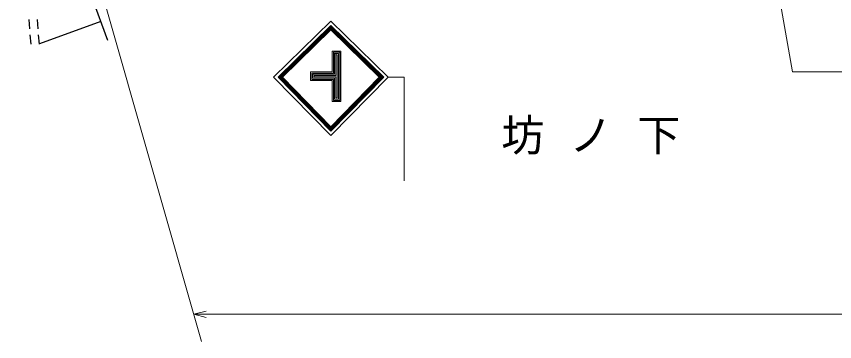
# Model space of a CAD drawing. Units: millimetres, scale not verified. Extents: x 40000 to 680000, y 20000 to 380000.
# Drawn here: x 409504 to 475665, y 234643 to 260949 of the extents above; entities that cross this region are included whole.
import ezdxf

# ---------------------------------------------------------------- set-up
doc = ezdxf.new("R2010")
doc.units = ezdxf.units.MM
doc.header["$LTSCALE"] = 1000
for name, color, linetype, lineweight in [('M-BGD', 7, 'Continuous', 25), ('M-STR-HTXT', 7, 'Continuous', 13), ('M-STR-STRC', 7, 'Continuous', 13)]:
    doc.layers.add(name, color=color, linetype=linetype, lineweight=lineweight)
doc.layers.add('M-BMK-HTXT', color=7, linetype='Continuous')
doc.styles.add('ＭＳ ゴシック', font='')
doc.styles.get('ＭＳ ゴシック').set_extended_font_data('MS Gothic')

msp = doc.modelspace()

# ---------------------------------------------------------------- linework, layer by layer
at = {"layer": 'M-BGD'}
for p, q in [((409815, 278349), (416882, 259030)), ((410507, 260700), (410566, 259952)), ((411268, 259952), (411209, 260699)), ((416331, 260536), (411365, 258719)), ((410605, 259454), (410664, 258706)), ((411366, 258706), (411307, 259453))]:
    msp.add_line(p, q, dxfattribs=at)
at = {"layer": 'M-STR-HTXT'}
for p, q in [((464939, 297884), (472266, 256467)), ((409504, 287211), (424478, 234643)), ((472266, 256467), (506196, 256467)), ((423848, 236854), (424848, 237117)), ((423848, 236854), (574911, 236854)), ((423848, 236854), (424848, 236590))]:
    msp.add_line(p, q, dxfattribs=at)
at = {"layer": 'M-STR-STRC'}
for p, q in [((439563, 256023), (440864, 256023)), ((440864, 256023), (440864, 247657))]:
    msp.add_line(p, q, dxfattribs=at)
for points in [[(430308, 256023), (434937, 260557), (439563, 256023), (434937, 251302)], [(434937, 260207), (430662, 256019), (434937, 251659), (439210, 256019)], [(434937, 260142), (430728, 256018), (434937, 251725), (439144, 256018)], [(434937, 260073), (430798, 256018), (434937, 251796), (439074, 256018)], [(434937, 260001), (430871, 256017), (434937, 251870), (439001, 256017)], [(434937, 259920), (430952, 256016), (434937, 251952), (438920, 256016)], [(434937, 252016), (431023, 256023), (434937, 259857), (438849, 256023)]]:
    msp.add_lwpolyline(points, close=True, dxfattribs=at)
for points in [[(435047, 257961), (435047, 256452), (433298, 256452), (433298, 255752), (435047, 255752), (435047, 254059), (435747, 254059), (435747, 258146), (435047, 258146), (435047, 257742)], [(435137, 257961), (435137, 256362), (433388, 256362), (433388, 255842), (435137, 255842), (435137, 254148), (435657, 254148), (435657, 258056), (435137, 258056), (435137, 257742)], [(435237, 257961), (435237, 256262), (433488, 256262), (433488, 255942), (435237, 255942), (435237, 254249), (435557, 254249), (435557, 257956), (435237, 257956), (435237, 257742)], [(435342, 257961), (435342, 256157), (433593, 256157), (433593, 256047), (435342, 256047), (435342, 254353), (435452, 254353), (435452, 257851), (435342, 257851), (435342, 257742)]]:
    msp.add_lwpolyline(points, dxfattribs=at)

# ---------------------------------------------------------------- texts
at = {"layer": 'M-BMK-HTXT', "insert": (456950, 249772), "char_height": 2566, "attachment_point": 8, "style": 'ＭＳ ゴシック'}
msp.add_mtext('\\T1.57;坊ノ下', dxfattribs=at)

doc.saveas('drawing.dxf')
